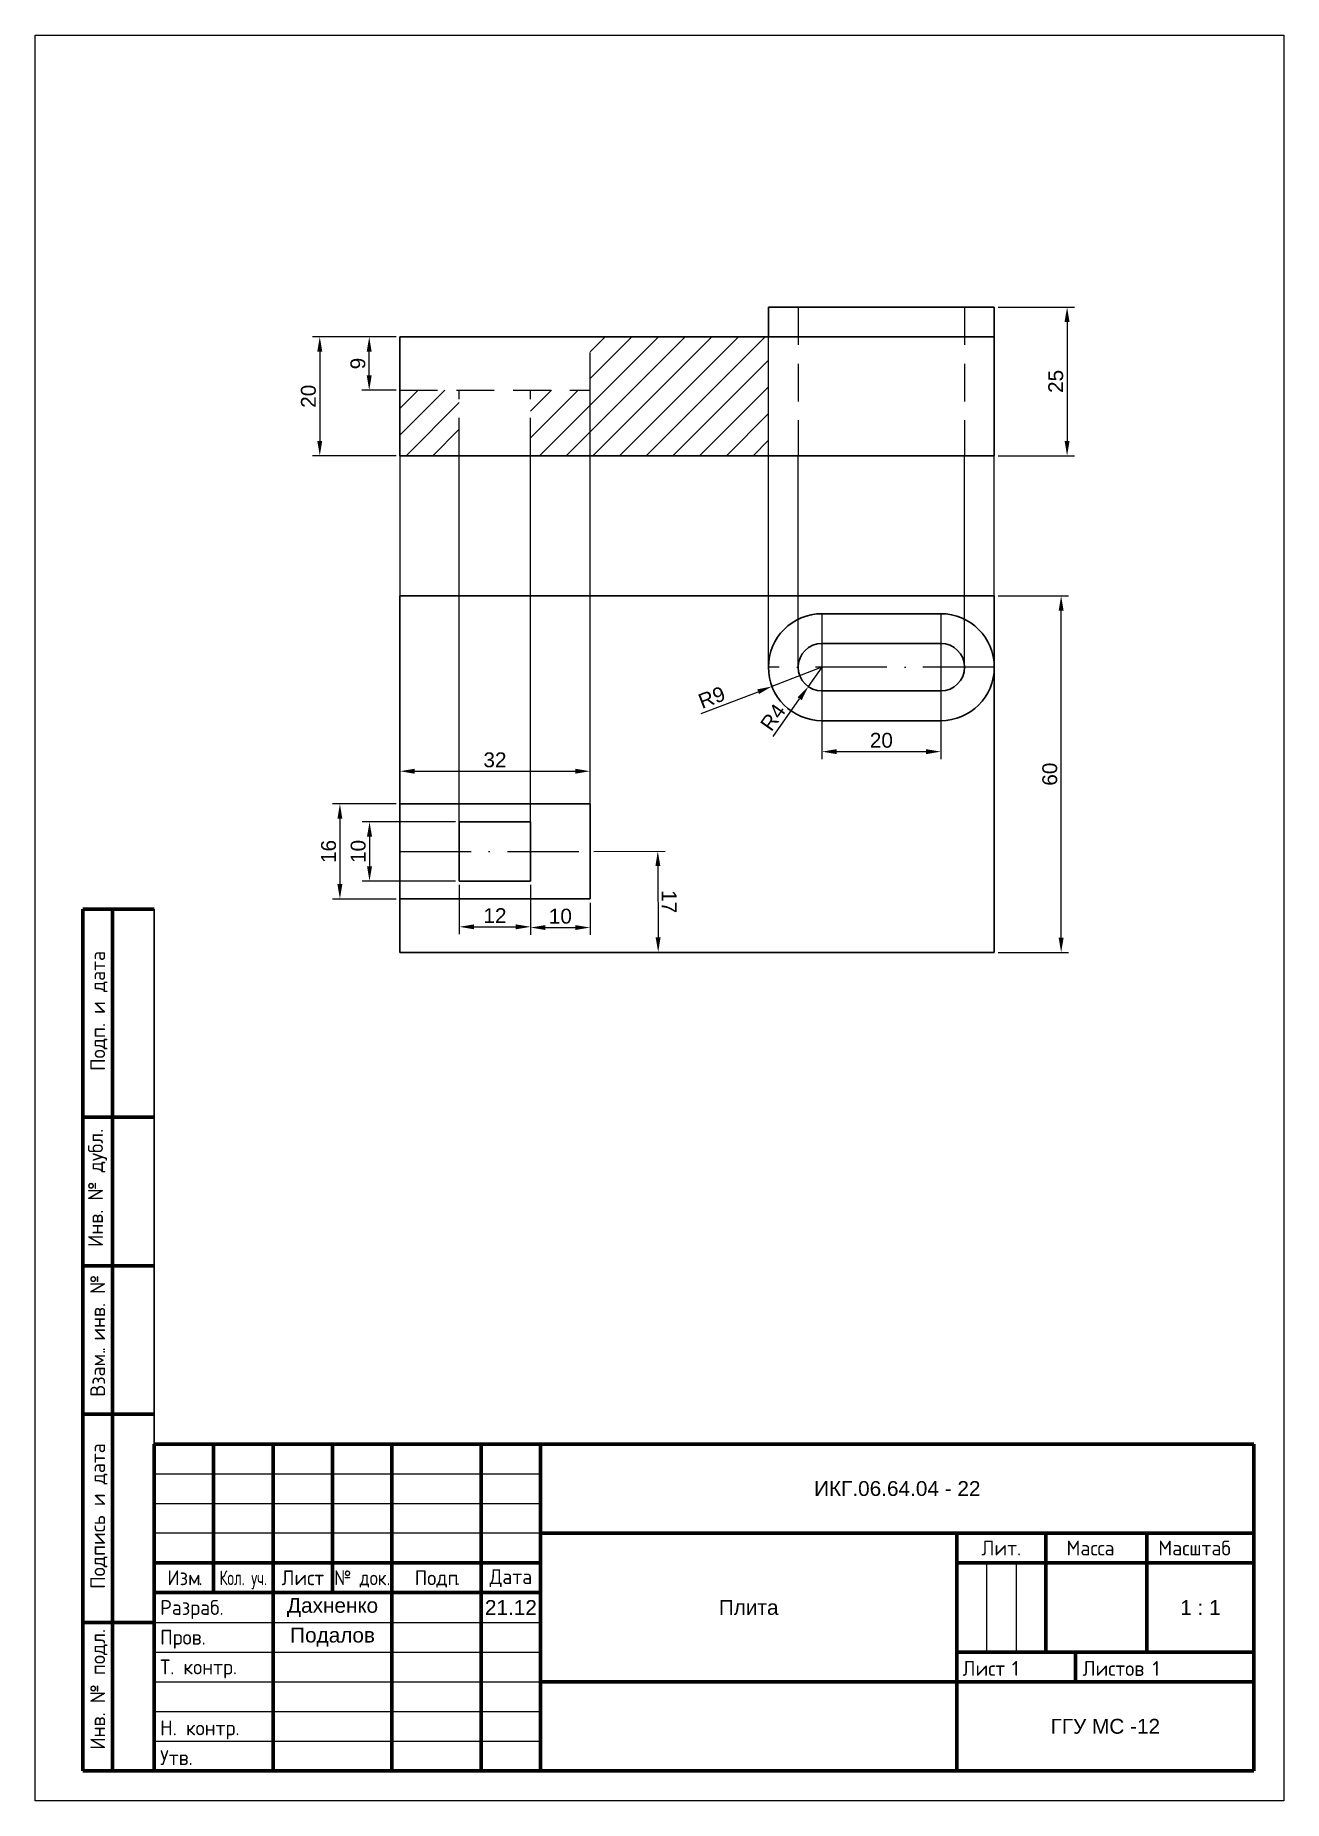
# Model space of a CAD drawing. Header units: millimetres. Extents: x 2164 to 2374, y 1403 to 1700.
import ezdxf
from ezdxf.enums import TextEntityAlignment as Align

# ---------------------------------------------------------------- set-up
doc = ezdxf.new("R2010")
doc.units = ezdxf.units.MM
doc.linetypes.add('ACAD_ISO10W100', pattern=[18, 12, -3, 0, -3])
doc.linetypes.add('штриховая2', pattern=[9.525, 6.35, -3.175])
doc.layers.add('контур', color=7, linetype='Continuous', lineweight=30)
for name, color, linetype in [('оси', 220, 'Continuous'), ('размеры', 80, 'Continuous'), ('соединение', 130, 'Continuous'), ('штриховка', 11, 'Continuous'), ('штриховые', 20, 'Continuous')]:
    doc.layers.add(name, color=color, linetype=linetype)
doc.styles.add('GOST-2.304_Type-B', font='GOST Common.ttf')
doc.styles.get("Standard").update_dxf_attribs({"font": 'arial.ttf'})
doc.dimstyles.new('ISO-25', dxfattribs={"dimtxt": 2.5, "dimasz": 2.5, "dimexe": 1.25, "dimexo": 0.625, "dimtad": 1, "dimtxsty": 'Standard', "dimcen": 2.5, "dimadec": 0, "dimazin": 0, "dimtfac": 1, "dimtmove": 0, "dimatfit": 3, "dimfxl": 1, "dimarcsym": 0})

# ---------------------------------------------------------------- blocks, each defined once
blk = doc.blocks.new('ACAD_SPDS_TB_18')
at = {"linetype": 'Continuous', "lineweight": 60}
for p, q in [((-12, 145), (0, 145)), ((-12, 145), (-12, 0)), ((-7, 145), (-7, 0)), ((-12, 110), (0, 110)), ((-12, 85), (0, 85)), ((-12, 60), (0, 60)), ((-12, 25), (0, 25)), ((-12, 0), (0, 0))]:
    blk.add_line(p, q, dxfattribs=at)
at = {"linetype": 'Continuous', "lineweight": 30}
blk.add_line((0, 145), (0, 0), dxfattribs=at)
at = {"style": 'GOST-2.304_Type-B'}
for s, p in [('Подп. и дата', (-8.25, 117.77)), ('Инв. № дубл.', (-8.62, 88.14)), ('Взам. инв. №', (-8.25, 62.96)), ('. ', (-8.25, 70.58)), ('Подпись и дата', (-8.25, 30.64)), ('Инв. № подл.', (-8.25, 3.57))]:
    blk.add_text(s, height=2.5, rotation=90, dxfattribs=at).set_placement(p)
for tag, p in [('ПОДП_ДАТА_2', (-3.5, 127.5)), ('ИНВ_Н_ДУБЛ', (-3.65, 97.5)), ('ВЗАМ_ИНВ_Н', (-3.5, 71.94)), ('ПОДП_ДАТА_1', (-3.5, 42.5)), ('ИНВ_НОМ_ПОДЛ', (-3.5, 12.5))]:
    blk.add_attdef(tag, text='', height=2.5, rotation=90, dxfattribs=at).set_placement(p, align=Align.MIDDLE_CENTER)
at = {"style": 'GOST-2.304_Type-B', "flags": 1}
blk.add_attdef('ИДЕНТИФИКАТОР_НАДПИСИ', (-12.12, -11.58), '', height=2.5, dxfattribs=at)
blk = doc.blocks.new('ACAD_SPDS_TB_06')
at = {"linetype": 'Continuous', "lineweight": 60}
for p, q in [((-185, 55), (0, 55)), ((-185, 55), (-185, 0)), ((-175, 55), (-175, 30)), ((-165, 55), (-165, 0)), ((-155, 55), (-155, 30)), ((-145, 55), (-145, 0)), ((-130, 55), (-130, 0)), ((-120, 55), (-120, 0)), ((0, 55), (0, 0)), ((-120, 40), (0, 40)), ((-185, 35), (-120, 35)), ((-185, 30), (-120, 30)), ((-120, 15), (0, 15)), ((-185, 0), (0, 0))]:
    blk.add_line(p, q, dxfattribs=at)
at = {"linetype": 'Continuous', "lineweight": 25}
for p, q in [((-185, 50), (-120, 50)), ((-185, 45), (-120, 45)), ((-185, 25), (-120, 25)), ((-185, 20), (-120, 20)), ((-185, 15), (-120, 15)), ((-185, 10), (-120, 10)), ((-185, 5), (-120, 5))]:
    blk.add_line(p, q, dxfattribs=at)
at = {"lineweight": 25}
blk.add_line((-120, 40), (-185, 40), dxfattribs=at)
at = {"lineweight": 60}
for p, q in [((-50, 40), (-50, 0)), ((-35, 40), (-35, 20)), ((-18, 40), (-18, 20)), ((-50, 35), (0, 35)), ((-50, 20), (0, 20)), ((-30, 20), (-30, 15))]:
    blk.add_line(p, q, dxfattribs=at)
for p, q in [((-45, 35), (-45, 20)), ((-40, 35), (-40, 20)), ((-130, 20), (-120, 20))]:
    blk.add_line(p, q)
at = {"style": 'GOST-2.304_Type-B'}
for s, p in [('Изм', (-180, 31.25)), ('Лист', (-160, 31.25)), ('Подп', (-137.5, 31.25)), ('Дата', (-125, 31.44))]:
    blk.add_text(s, height=2.5, dxfattribs=at).set_placement(p, align=Align.CENTER)
at = {"style": 'GOST-2.304_Type-B', "width": 0.70447}
blk.add_text('Кол. уч.', height=2.5, dxfattribs=at).set_placement((-174, 31.25), (-166, 31.25), align=Align.FIT)
at = {"style": 'GOST-2.304_Type-B', "width": 0.9}
blk.add_text('№ док.', height=2.5, dxfattribs=at).set_placement((-150, 31.25), align=Align.CENTER)
at = {"style": 'GOST-2.304_Type-B'}
for s, p in [('.', (-177.56, 31.25)), ('.', (-134.25, 31.25)), ('Разраб.', (-184, 26.25)), ('Пров.', (-184, 21.25)), ('Т. контр.', (-184, 16.25)), ('Лист', (-49.02, 16)), ('Листов', (-28.83, 16)), ('Н. контр.', (-184, 6)), ('Утв.', (-184, 1))]:
    blk.add_text(s, height=2.5, dxfattribs=at).set_placement(p)
at = {"linetype": 'Continuous', "char_height": 2.5, "attachment_point": 5, "style": 'GOST-2.304_Type-B'}
for s, insert, width in [('Лит.', (-42.5, 37.5), 14), ('Масса', (-27.5, 37.5), 14), ('Масштаб', (-10, 37.5), 19)]:
    blk.add_mtext(s, dxfattribs=dict(at, insert=insert, width=width))
at = {"style": 'GOST-2.304_Type-B'}
for tag, p, flags in [('ИДЕНТИФИКАТОР_НАДПИСИ', (-185.34, 60.88), 1), ('ЛИСТ', (-40.73, 16), 8), ('ЛИСТОВ', (-17.07, 16), 8)]:
    blk.add_attdef(tag, p, '', height=2.5, dxfattribs=dict(at, flags=flags))
at = {"style": 'GOST-2.304_Type-B', "flags": 8}
for tag, p in [('ИЗМ_4', (-180, 51)), ('ИЗМ_4_КОЛ_УЧ', (-170, 51)), ('ИЗМ_4_ЛИСТ', (-160, 51)), ('ИЗМ_4_N_ДОК', (-150, 51)), ('ИЗМ_4_ДАТА', (-125, 51)), ('ИЗМ_3', (-180, 46)), ('ИЗМ_3_КОЛ_УЧ', (-170, 46)), ('ИЗМ_3_ЛИСТ', (-160, 46)), ('ИЗМ_3_N_ДОК', (-150, 46)), ('ИЗМ_3_ДАТА', (-125, 46)), ('ИЗМ_2', (-180, 41)), ('ИЗМ_2_КОЛ_УЧ', (-170, 41)), ('ИЗМ_2_ЛИСТ', (-160, 41)), ('ИЗМ_2_N_ДОК', (-150, 41)), ('ИЗМ_2_ДАТА', (-125, 41)), ('ИЗМ_1', (-180, 36)), ('ИЗМ_1_КОЛ_УЧ', (-170, 36)), ('ИЗМ_1_ЛИСТ', (-160, 36)), ('ИЗМ_1_N_ДОК', (-150, 36)), ('ИЗМ_1_ДАТА', (-125, 36)), ('РАЗРАБ_ФИО', (-155, 26)), ('РАЗРАБ_ДАТА', (-125, 26)), ('ПРОВ_ФИО', (-155, 21)), ('ПРОВ_ДАТА', (-125, 21)), ('ТКОНТР_ФИО', (-155, 16)), ('ТКОНТР_ДАТА', (-125, 16)), ('ДОЛЖНОСТЬ_1', (-175, 11)), ('ДОЛЖНОСТЬ_1_ФИО', (-155, 11)), ('ДОЛЖНОСТЬ_1_ДАТА', (-125, 11)), ('НКОНТР_ФИО', (-155, 6)), ('НКОНТР_ДАТА', (-125, 6)), ('УТВ_ФИО', (-155, 1)), ('УТВ_ДАТА', (-125, 1))]:
    blk.add_attdef(tag, text='', height=2.5, dxfattribs=at).set_placement(p, align=Align.CENTER)
at = {"style": 'GOST-2.304_Type-B'}
blk.add_attdef('ОБОЗНАЧЕНИЕ_ДОКУМЕНТА', text='', height=5, dxfattribs=at).set_placement((-60, 47.5), align=Align.MIDDLE_CENTER)
at = {"lineweight": 30, "flags": 104}
for tag, p in [('НАИМЕНОВАНИЕ_ДОКУМЕНТА', (-85, 27.5)), ('ОБОЗНАЧЕНИЕ_МАТЕРИАЛА', (-85, 7.5)), ('НАИМЕНОВАНИЕ_ПРЕДПРИЯТИЯ', (-25, 7.5))]:
    blk.add_attdef(tag, text='', height=3.5, dxfattribs=at).set_placement(p, align=Align.MIDDLE_CENTER)
at = {"style": 'GOST-2.304_Type-B', "flags": 8}
for tag, p in [('Л1', (-47.5, 27.5)), ('Л2', (-42.5, 27.5)), ('Л3', (-37.5, 27.5)), ('МАССА', (-26.5, 27.5)), ('МАСШТАБ', (-9, 27.5))]:
    blk.add_attdef(tag, text='', height=2.5, dxfattribs=at).set_placement(p, align=Align.MIDDLE_CENTER)
blk = doc.blocks.new('*D23')
at = {"layer": 'Defpoints', "color": 0, "transparency": 16777216}
for p in [(2225.27, 1649.12), (2211.8, 1629.12), (2225.27, 1629.12)]:
    blk.add_point(p, dxfattribs=at)
at = {"layer": 'размеры', "color": 0, "lineweight": -2, "transparency": 16777216}
for p, q in [((2224.65, 1649.12), (2210.55, 1649.12)), ((2211.8, 1646.62), (2211.8, 1631.62)), ((2224.65, 1629.12), (2210.55, 1629.12))]:
    blk.add_line(p, q, dxfattribs=at)
at = {"layer": 'размеры', "color": 0, "transparency": 16777216}
for points in [[(2211.38, 1646.62), (2212.22, 1646.62), (2211.8, 1649.12)], [(2211.38, 1631.62), (2212.22, 1631.62), (2211.8, 1629.12)]]:
    blk.add_solid(points, dxfattribs=at)
at = {"layer": 'размеры', "color": 0, "transparency": 16777216, "insert": (2209.9, 1639.12), "char_height": 2.5, "attachment_point": 5, "rotation": 90}
blk.add_mtext('20', dxfattribs=at)
blk = doc.blocks.new('*D24')
at = {"layer": 'Defpoints', "color": 0, "transparency": 16777216}
for p in [(2220.12, 1649.12), (2225.27, 1649.12), (2225.27, 1640.12)]:
    blk.add_point(p, dxfattribs=at)
at = {"layer": 'размеры', "color": 0, "lineweight": -2, "transparency": 16777216}
for p, q in [((2224.65, 1649.12), (2218.87, 1649.12)), ((2220.12, 1642.62), (2220.12, 1646.62)), ((2224.65, 1640.12), (2218.87, 1640.12))]:
    blk.add_line(p, q, dxfattribs=at)
at = {"layer": 'размеры', "color": 0, "transparency": 16777216}
for points in [[(2219.7, 1646.62), (2220.53, 1646.62), (2220.12, 1649.12)], [(2219.7, 1642.62), (2220.53, 1642.62), (2220.12, 1640.12)]]:
    blk.add_solid(points, dxfattribs=at)
at = {"layer": 'размеры', "color": 0, "transparency": 16777216, "insert": (2218.22, 1644.62), "char_height": 2.5, "attachment_point": 5, "rotation": 90}
blk.add_mtext('9', dxfattribs=at)
blk = doc.blocks.new('*D25')
at = {"layer": 'Defpoints', "color": 0, "transparency": 16777216}
for p in [(2325.27, 1654.12), (2325.27, 1629.12), (2337.51, 1629.12)]:
    blk.add_point(p, dxfattribs=at)
at = {"layer": 'размеры', "color": 0, "lineweight": -2, "transparency": 16777216}
for p, q in [((2325.9, 1654.12), (2338.76, 1654.12)), ((2337.51, 1651.62), (2337.51, 1631.62)), ((2325.9, 1629.12), (2338.76, 1629.12))]:
    blk.add_line(p, q, dxfattribs=at)
at = {"layer": 'размеры', "color": 0, "transparency": 16777216}
for points in [[(2337.09, 1651.62), (2337.93, 1651.62), (2337.51, 1654.12)], [(2337.09, 1631.62), (2337.93, 1631.62), (2337.51, 1629.12)]]:
    blk.add_solid(points, dxfattribs=at)
at = {"layer": 'размеры', "color": 0, "transparency": 16777216, "insert": (2335.61, 1641.62), "char_height": 2.5, "attachment_point": 5, "rotation": 90}
blk.add_mtext('25', dxfattribs=at)
blk = doc.blocks.new('*D26')
at = {"layer": 'Defpoints', "color": 0, "transparency": 16777216}
for p in [(2225.27, 1570.54), (2215.19, 1554.54), (2225.27, 1554.54)]:
    blk.add_point(p, dxfattribs=at)
at = {"layer": 'размеры', "color": 0, "lineweight": -2, "transparency": 16777216}
for p, q in [((2224.65, 1570.54), (2213.94, 1570.54)), ((2215.19, 1568.04), (2215.19, 1557.04)), ((2224.65, 1554.54), (2213.94, 1554.54))]:
    blk.add_line(p, q, dxfattribs=at)
at = {"layer": 'размеры', "color": 0, "transparency": 16777216}
for points in [[(2214.77, 1568.04), (2215.6, 1568.04), (2215.19, 1570.54)], [(2214.77, 1557.04), (2215.6, 1557.04), (2215.19, 1554.54)]]:
    blk.add_solid(points, dxfattribs=at)
at = {"layer": 'размеры', "color": 0, "transparency": 16777216, "insert": (2213.29, 1562.54), "char_height": 2.5, "attachment_point": 5, "rotation": 90}
blk.add_mtext('16', dxfattribs=at)
blk = doc.blocks.new('*D27')
at = {"layer": 'Defpoints', "color": 0, "transparency": 16777216}
for p in [(2235.27, 1567.54), (2220.17, 1557.54), (2235.27, 1557.54)]:
    blk.add_point(p, dxfattribs=at)
at = {"layer": 'размеры', "color": 0, "lineweight": -2, "transparency": 16777216}
for p, q in [((2234.65, 1567.54), (2218.92, 1567.54)), ((2220.17, 1565.04), (2220.17, 1560.04)), ((2234.65, 1557.54), (2218.92, 1557.54))]:
    blk.add_line(p, q, dxfattribs=at)
at = {"layer": 'размеры', "color": 0, "transparency": 16777216}
for points in [[(2219.75, 1565.04), (2220.59, 1565.04), (2220.17, 1567.54)], [(2219.75, 1560.04), (2220.59, 1560.04), (2220.17, 1557.54)]]:
    blk.add_solid(points, dxfattribs=at)
at = {"layer": 'размеры', "color": 0, "transparency": 16777216, "insert": (2218.27, 1562.54), "char_height": 2.5, "attachment_point": 5, "rotation": 90}
blk.add_mtext('10', dxfattribs=at)
blk = doc.blocks.new('*D28')
at = {"layer": 'Defpoints', "color": 0, "transparency": 16777216}
for p in [(2257.27, 1562.54), (2257.33, 1545.54), (2268.73, 1545.58)]:
    blk.add_point(p, dxfattribs=at)
at = {"layer": 'размеры', "color": 0, "lineweight": -2, "transparency": 16777216}
for p, q in [((2257.9, 1562.55), (2269.91, 1562.59)), ((2268.67, 1560.08), (2268.72, 1548.08)), ((2257.96, 1545.55), (2269.98, 1545.59))]:
    blk.add_line(p, q, dxfattribs=at)
at = {"layer": 'размеры', "color": 0, "transparency": 16777216}
for points in [[(2269.09, 1560.09), (2268.26, 1560.08), (2268.66, 1562.58)], [(2269.13, 1548.09), (2268.3, 1548.08), (2268.73, 1545.58)]]:
    blk.add_solid(points, dxfattribs=at)
at = {"layer": 'размеры', "color": 0, "transparency": 16777216, "insert": (2270.58, 1554.09), "char_height": 2.5, "attachment_point": 5, "rotation": 270.2039}
blk.add_mtext('17', dxfattribs=at)
blk = doc.blocks.new('*D29')
at = {"layer": 'Defpoints', "color": 0, "transparency": 16777216}
for p in [(2235.27, 1557.54), (2247.27, 1557.54), (2247.27, 1549.86)]:
    blk.add_point(p, dxfattribs=at)
at = {"layer": 'размеры', "color": 0, "lineweight": -2, "transparency": 16777216}
for p, q in [((2235.27, 1556.92), (2235.27, 1548.61)), ((2247.27, 1556.92), (2247.27, 1548.61)), ((2237.77, 1549.86), (2244.77, 1549.86))]:
    blk.add_line(p, q, dxfattribs=at)
at = {"layer": 'размеры', "color": 0, "transparency": 16777216}
for points in [[(2237.77, 1550.28), (2237.77, 1549.44), (2235.27, 1549.86)], [(2244.77, 1550.28), (2244.77, 1549.44), (2247.27, 1549.86)]]:
    blk.add_solid(points, dxfattribs=at)
at = {"layer": 'размеры', "color": 0, "transparency": 16777216, "insert": (2241.27, 1551.74), "char_height": 2.5, "attachment_point": 5}
blk.add_mtext('12', dxfattribs=at)
blk = doc.blocks.new('*D30')
at = {"layer": 'Defpoints', "color": 0, "transparency": 16777216}
for p in [(2247.27, 1554.54), (2257.27, 1554.54), (2257.27, 1549.74)]:
    blk.add_point(p, dxfattribs=at)
at = {"layer": 'размеры', "color": 0, "lineweight": -2, "transparency": 16777216}
for p, q in [((2247.27, 1553.92), (2247.27, 1548.49)), ((2257.27, 1553.92), (2257.27, 1548.49)), ((2249.77, 1549.74), (2254.77, 1549.74))]:
    blk.add_line(p, q, dxfattribs=at)
at = {"layer": 'размеры', "color": 0, "transparency": 16777216}
for points in [[(2249.77, 1550.15), (2249.77, 1549.32), (2247.27, 1549.74)], [(2254.77, 1550.15), (2254.77, 1549.32), (2257.27, 1549.74)]]:
    blk.add_solid(points, dxfattribs=at)
at = {"layer": 'размеры', "color": 0, "transparency": 16777216, "insert": (2252.27, 1551.64), "char_height": 2.5, "attachment_point": 5}
blk.add_mtext('10', dxfattribs=at)
blk = doc.blocks.new('*D31')
at = {"layer": 'Defpoints', "color": 0, "transparency": 16777216}
for p in [(2257.27, 1576.04), (2225.27, 1570.54), (2257.27, 1570.54)]:
    blk.add_point(p, dxfattribs=at)
at = {"layer": 'размеры', "color": 0, "lineweight": -2, "transparency": 16777216}
for p, q in [((2225.27, 1571.17), (2225.27, 1577.29)), ((2257.27, 1571.17), (2257.27, 1577.29)), ((2227.77, 1576.04), (2254.77, 1576.04))]:
    blk.add_line(p, q, dxfattribs=at)
at = {"layer": 'размеры', "color": 0, "transparency": 16777216}
for points in [[(2227.77, 1576.45), (2227.77, 1575.62), (2225.27, 1576.04)], [(2254.77, 1576.45), (2254.77, 1575.62), (2257.27, 1576.04)]]:
    blk.add_solid(points, dxfattribs=at)
at = {"layer": 'размеры', "color": 0, "transparency": 16777216, "insert": (2241.27, 1577.94), "char_height": 2.5, "attachment_point": 5}
blk.add_mtext('32', dxfattribs=at)
blk = doc.blocks.new('*D32')
at = {"layer": 'Defpoints', "color": 0, "transparency": 16777216}
for p in [(2296.27, 1593.54), (2316.27, 1593.27), (2316.27, 1579.33)]:
    blk.add_point(p, dxfattribs=at)
at = {"layer": 'размеры', "color": 0, "lineweight": -2, "transparency": 16777216}
for p, q in [((2296.27, 1592.92), (2296.27, 1578.08)), ((2316.27, 1592.65), (2316.27, 1578.08)), ((2298.77, 1579.33), (2313.77, 1579.33))]:
    blk.add_line(p, q, dxfattribs=at)
at = {"layer": 'размеры', "color": 0, "transparency": 16777216}
for points in [[(2298.77, 1579.75), (2298.77, 1578.91), (2296.27, 1579.33)], [(2313.77, 1579.75), (2313.77, 1578.91), (2316.27, 1579.33)]]:
    blk.add_solid(points, dxfattribs=at)
at = {"layer": 'размеры', "color": 0, "transparency": 16777216, "insert": (2306.27, 1581.23), "char_height": 2.5, "attachment_point": 5}
blk.add_mtext('20', dxfattribs=at)
blk = doc.blocks.new('*D33')
at = {"layer": 'Defpoints', "color": 0, "transparency": 16777216}
for p in [(2296.27, 1593.54), (2293.97, 1590.27)]:
    blk.add_point(p, dxfattribs=at)
at = {"layer": 'размеры', "color": 0, "lineweight": -2, "transparency": 16777216}
for p, q in [((2296.27, 1593.54), (2293.97, 1590.27)), ((2288.05, 1581.88), (2292.52, 1588.23))]:
    blk.add_line(p, q, dxfattribs=at)
at = {"layer": 'размеры', "color": 0, "transparency": 16777216}
blk.add_solid([(2292.18, 1588.47), (2292.87, 1587.99), (2293.97, 1590.27)], dxfattribs=at)
at = {"layer": 'размеры', "color": 0, "transparency": 16777216, "insert": (2288.03, 1585.11), "char_height": 2.5, "attachment_point": 5, "rotation": 54.8068}
blk.add_mtext('R4', dxfattribs=at)
blk = doc.blocks.new('*D34')
at = {"layer": 'Defpoints', "color": 0, "transparency": 16777216}
for p in [(2296.27, 1593.54), (2287.87, 1590.31)]:
    blk.add_point(p, dxfattribs=at)
at = {"layer": 'размеры', "color": 0, "lineweight": -2, "transparency": 16777216}
for p, q in [((2296.27, 1593.54), (2287.87, 1590.31)), ((2275.96, 1585.73), (2285.54, 1589.41))]:
    blk.add_line(p, q, dxfattribs=at)
at = {"layer": 'размеры', "color": 0, "transparency": 16777216}
blk.add_solid([(2285.39, 1589.8), (2285.69, 1589.03), (2287.87, 1590.31)], dxfattribs=at)
at = {"layer": 'размеры', "color": 0, "transparency": 16777216, "insert": (2277.74, 1588.45), "char_height": 2.5, "attachment_point": 5, "rotation": 21.0412}
blk.add_mtext('R9', dxfattribs=at)
blk = doc.blocks.new('*D35')
at = {"layer": 'Defpoints', "color": 0, "transparency": 16777216}
for p in [(2325.27, 1605.54), (2336.51, 1605.54), (2325.27, 1545.54)]:
    blk.add_point(p, dxfattribs=at)
at = {"layer": 'размеры', "color": 0, "lineweight": -2, "transparency": 16777216}
for p, q in [((2325.9, 1605.54), (2337.76, 1605.54)), ((2336.51, 1548.04), (2336.51, 1603.04)), ((2325.9, 1545.54), (2337.76, 1545.54))]:
    blk.add_line(p, q, dxfattribs=at)
at = {"layer": 'размеры', "color": 0, "transparency": 16777216}
for points in [[(2336.09, 1603.04), (2336.93, 1603.04), (2336.51, 1605.54)], [(2336.09, 1548.04), (2336.93, 1548.04), (2336.51, 1545.54)]]:
    blk.add_solid(points, dxfattribs=at)
at = {"layer": 'размеры', "color": 0, "transparency": 16777216, "insert": (2334.61, 1575.54), "char_height": 2.5, "attachment_point": 5, "rotation": 90}
blk.add_mtext('60', dxfattribs=at)

msp = doc.modelspace()

# ---------------------------------------------------------------- hatches: boundary and pattern name
at = {"layer": 'штриховка'}
h = msp.add_hatch(dxfattribs=at)
h.set_pattern_fill('ANSI31', color=256)
h.paths.add_polyline_path([(2287.271, 1649.125), (2257.271, 1649.125), (2257.271, 1640.125), (2257.271, 1629.125), (2287.271, 1629.125)])
h.paths.add_polyline_path([(2257.271, 1640.125), (2247.271, 1640.125), (2247.271, 1629.125), (2257.271, 1629.125)])
h.paths.add_polyline_path([(2235.271, 1640.125), (2225.271, 1640.125), (2225.271, 1629.125), (2235.271, 1629.125)])

# ---------------------------------------------------------------- linework, layer by layer
msp.add_lwpolyline([(2163.948, 1402.846), (2163.948, 1699.846), (2373.948, 1699.846), (2373.948, 1402.846), (2163.948, 1402.846)])
at = {"layer": 'контур'}
for p, q in [((2325.271, 1654.125), (2287.271, 1654.125)), ((2287.271, 1654.125), (2287.271, 1649.125)), ((2325.271, 1649.125), (2325.271, 1654.125)), ((2225.271, 1649.125), (2325.271, 1649.125)), ((2225.271, 1629.125), (2225.271, 1649.125)), ((2225.271, 1649.125), (2225.271, 1640.125)), ((2325.271, 1649.125), (2325.271, 1629.125)), ((2325.271, 1629.125), (2225.271, 1629.125)), ((2325.271, 1605.543), (2225.271, 1605.543)), ((2225.271, 1605.543), (2225.271, 1545.543)), ((2325.271, 1545.543), (2325.271, 1605.543)), ((2325.271, 1605.543), (2325.271, 1593.543)), ((2316.271, 1602.543), (2296.271, 1602.543)), ((2296.271, 1597.543), (2316.271, 1597.543)), ((2296.271, 1589.543), (2316.271, 1589.543)), ((2316.271, 1584.543), (2296.271, 1584.543)), ((2225.271, 1562.543), (2225.271, 1570.543)), ((2225.271, 1570.543), (2257.271, 1570.543)), ((2225.271, 1570.543), (2235.271, 1570.543)), ((2257.271, 1570.543), (2247.271, 1570.543)), ((2257.271, 1570.543), (2257.271, 1554.543)), ((2235.271, 1562.543), (2235.271, 1567.543)), ((2235.271, 1567.543), (2247.271, 1567.543)), ((2235.271, 1557.543), (2235.271, 1567.543)), ((2247.271, 1567.543), (2247.271, 1557.543)), ((2225.271, 1545.543), (2225.271, 1562.543)), ((2247.271, 1557.543), (2235.271, 1557.543)), ((2257.271, 1554.543), (2225.271, 1554.543)), ((2225.271, 1545.543), (2325.271, 1545.543))]:
    msp.add_line(p, q, dxfattribs=at)
for centre, radius, start, end in [((2296.271, 1593.543), 9, 90, 270), ((2316.271, 1593.543), 9, 270, 90), ((2296.271, 1593.543), 4, 90, 270), ((2316.271, 1593.543), 4, 270, 90)]:
    msp.add_arc(centre, radius, start, end, dxfattribs=at)
at = {"layer": 'оси', "linetype": 'ACAD_ISO10W100'}
for p, q in [((2296.271, 1602.543), (2296.271, 1584.543)), ((2316.271, 1602.543), (2316.271, 1584.543)), ((2325.271, 1593.543), (2287.271, 1593.543)), ((2225.271, 1562.543), (2257.271, 1562.543))]:
    msp.add_line(p, q, dxfattribs=at)
at = {"layer": 'соединение'}
for p, q in [((2287.271, 1593.543), (2287.271, 1649.125)), ((2325.271, 1593.543), (2325.271, 1649.125)), ((2257.271, 1570.543), (2257.271, 1640.125)), ((2225.271, 1629.125), (2225.271, 1605.543)), ((2235.271, 1567.543), (2235.271, 1629.125)), ((2247.271, 1567.543), (2247.271, 1629.125)), ((2292.271, 1593.543), (2292.271, 1629.125)), ((2320.271, 1593.543), (2320.271, 1629.125))]:
    msp.add_line(p, q, dxfattribs=at)
at = {"layer": 'штриховые', "linetype": 'штриховая2'}
for p, q in [((2292.271, 1654.125), (2292.271, 1629.125)), ((2320.271, 1654.125), (2320.271, 1629.125)), ((2257.271, 1640.125), (2257.271, 1649.125)), ((2225.271, 1640.125), (2257.271, 1640.125)), ((2235.271, 1629.125), (2235.271, 1640.125)), ((2247.271, 1629.125), (2247.271, 1640.125))]:
    msp.add_line(p, q, dxfattribs=at)

# ---------------------------------------------------------------- block references
msp.add_blockref('ACAD_SPDS_TB_18', (2183.948, 1407.846))
ref = msp.add_blockref('ACAD_SPDS_TB_06', (2368.948, 1407.846))
ref.add_attrib('ЛИСТ', '1', (2328.223, 1423.846), dxfattribs={"height": 2.5, "style": 'GOST-2.304_Type-B'})
ref.add_attrib('ЛИСТОВ', '1', (2351.878, 1423.846), dxfattribs={"height": 2.5, "style": 'GOST-2.304_Type-B'})

# ---------------------------------------------------------------- texts
at = {"char_height": 2.5, "attachment_point": 5}
for s, width, insert in [('ИКГ.06.64.04 - 22', 120, (2308.948, 1455.346)), ('Дахненко', 20, (2213.948, 1435.346)), ('21.12', 10, (2243.948, 1435.346)), ('Плита', 70, (2283.948, 1435.346)), ('1 : 1', 18, (2359.948, 1435.346)), ('Подалов', 20, (2213.948, 1430.346)), ('ГГУ МС -12', 50, (2343.948, 1415.346))]:
    msp.add_mtext_dynamic_manual_height_columns(s, width=width, gutter_width=12.5, heights=[0], dxfattribs=dict(at, insert=insert))

# ---------------------------------------------------------------- dimensions: what is measured, and where the dimension line sits
at = {"layer": 'размеры'}
for base, p1, p2, picture, middle in [((2337.509, 1629.125), (2325.271, 1654.125), (2325.271, 1629.125), '*D25', (2335.607, 1641.625)), ((2211.799, 1629.125), (2225.271, 1649.125), (2225.271, 1629.125), '*D23', (2209.898, 1639.125)), ((2220.118, 1649.125), (2225.271, 1640.125), (2225.271, 1649.125), '*D24', (2218.217, 1644.625)), ((2336.51, 1605.543), (2325.271, 1545.543), (2325.271, 1605.543), '*D35', (2334.609, 1575.543)), ((2215.188, 1554.543), (2225.271, 1570.543), (2225.271, 1554.543), '*D26', (2213.287, 1562.543)), ((2220.171, 1557.543), (2235.271, 1567.543), (2235.271, 1557.543), '*D27', (2218.269, 1562.543))]:
    dim = msp.add_linear_dim(base=base, p1=p1, p2=p2, angle=90, dimstyle='ISO-25', dxfattribs=at)
    dim.commit()
    dim.dimension.update_dxf_attribs({"geometry": picture, "text_midpoint": middle})
dim = msp.add_radius_dim(center=(2296.271, 1593.543), mpoint=(2287.871, 1590.312), dimstyle='ISO-25', dxfattribs=at)
dim.commit()
dim.dimension.update_dxf_attribs({"geometry": '*D34', "text_midpoint": (2278.427, 1586.679), "dimtype": 164})
dim = msp.add_radius_dim(center=(2296.271, 1593.543), mpoint=(2293.966, 1590.274), dimstyle='ISO-25', dxfattribs=at)
dim.commit()
dim.dimension.update_dxf_attribs({"geometry": '*D33', "text_midpoint": (2288.033, 1585.115)})
for base, p1, p2, picture, middle in [((2316.269, 1579.329), (2296.271, 1593.543), (2316.269, 1593.275), '*D32', (2306.27, 1581.231)), ((2257.271, 1576.035), (2225.271, 1570.543), (2257.271, 1570.543), '*D31', (2241.271, 1577.937)), ((2247.271, 1549.859), (2235.271, 1557.543), (2247.271, 1557.543), '*D29', (2241.271, 1551.739)), ((2257.271, 1549.736), (2247.271, 1554.543), (2257.271, 1554.543), '*D30', (2252.271, 1551.637))]:
    dim = msp.add_linear_dim(base=base, p1=p1, p2=p2, dimstyle='ISO-25', dxfattribs=at)
    dim.commit()
    dim.dimension.update_dxf_attribs({"geometry": picture, "text_midpoint": middle})
dim = msp.add_aligned_dim(p1=(2257.271, 1562.543), p2=(2257.331, 1545.543), distance=11.394, dimstyle='ISO-25', dxfattribs=at)
dim.commit()
dim.dimension.update_dxf_attribs({"geometry": '*D28', "text_midpoint": (2270.575, 1554.09)})

doc.saveas('drawing.dxf')
